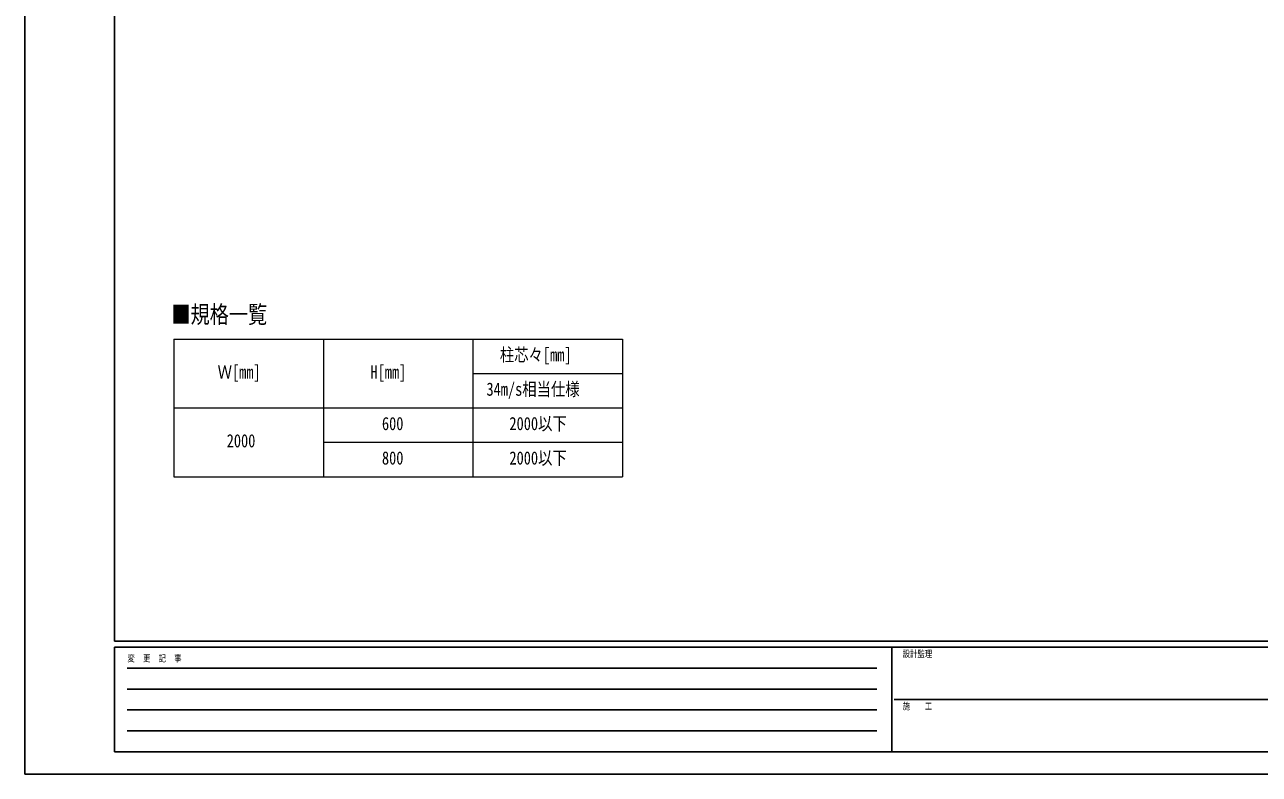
# Model space of a CAD drawing. Units: millimetres, scale not verified. Extents: x -4205 to 4205, y -2970 to 2970.
# Drawn here: x -4205 to -76, y -2970 to -464 of the extents above; entities that cross this region are included whole.
import ezdxf
from ezdxf.enums import TextEntityAlignment as Align

# ---------------------------------------------------------------- set-up
doc = ezdxf.new("R2010")
doc.units = ezdxf.units.MM
doc.header["$LTSCALE"] = 16
doc.layers.add('0-1_TABLE1', color=7, linetype='Continuous', lineweight=18)
doc.layers.add('0-2_USER1', color=3, linetype='Continuous')
doc.layers.add('0-6_YKK_ZWAK', color=7, linetype='Continuous')
doc.styles.add('ＭＳ ゴシック', font='')
doc.styles.get('ＭＳ ゴシック').set_extended_font_data('MS Gothic')

msp = doc.modelspace()

# ---------------------------------------------------------------- linework, layer by layer
at = {"layer": '0-1_TABLE1'}
for p, q in [((-3705.71, -1515.3), (-2205.71, -1515.3)), ((-3705.71, -1515.3), (-3705.71, -1975.3)), ((-3205.71, -1515.3), (-3205.71, -1975.3)), ((-2705.71, -1515.3), (-2705.71, -1975.3)), ((-2205.71, -1515.3), (-2205.71, -1975.3)), ((-2705.71, -1630.3), (-2205.71, -1630.3)), ((-3705.71, -1745.3), (-2205.71, -1745.3)), ((-3205.71, -1860.3), (-2205.71, -1860.3)), ((-3705.71, -1975.3), (-2205.71, -1975.3))]:
    msp.add_line(p, q, dxfattribs=at)
at = {"layer": '0-6_YKK_ZWAK'}
for p, q in [((-3904.98, -2525), (-3904.98, 2775)), ((3895.02, -2525), (-3904.98, -2525)), ((-1304.98, -2545), (-3904.98, -2545)), ((-3904.98, -2895), (-3904.98, -2545)), ((-1304.98, -2545), (-1304.98, -2895)), ((-4.98, -2545), (-1304.98, -2545)), ((-3862.48, -2615), (-1354.98, -2615)), ((-3862.48, -2685), (-1354.98, -2685)), ((-1297.48, -2720), (-4.98, -2720)), ((-3862.48, -2755), (-1354.98, -2755)), ((-3862.48, -2825), (-1354.98, -2825)), ((-3904.98, -2895), (-1304.98, -2895)), ((-1304.98, -2895), (-4.98, -2895))]:
    msp.add_line(p, q, dxfattribs=at)
msp.add_lwpolyline([(-4205, -2970), (4205, -2970), (4205, 2970), (-4205, 2970)], close=True, dxfattribs=at)

# ---------------------------------------------------------------- texts
at = {"layer": '0-1_TABLE1', "style": 'ＭＳ ゴシック', "width": 0.8}
for s, p in [('柱芯々[mm]', (-2615.71, -1602.8)), ('Ｗ[mm]', (-3559.71, -1660.3)), ('H[mm]', (-3048.51, -1660.3)), ('34m/s相当仕様', (-2660.51, -1717.8)), ('2000以下', (-2583.71, -1832.8)), ('600', (-3010.11, -1832.8)), ('2000', (-3529.31, -1890.3)), ('800', (-3010.11, -1947.8)), ('2000以下', (-2583.71, -1947.8))]:
    msp.add_text(s, height=43.99, dxfattribs=at).set_placement(p, align=Align.BOTTOM_LEFT)
at = {"layer": '0-2_USER1', "style": 'ＭＳ ゴシック', "width": 0.8}
msp.add_text('■規格一覧', height=58.65, dxfattribs=at).set_placement((-3714.24, -1479.72), align=Align.BOTTOM_LEFT)
at = {"layer": '0-6_YKK_ZWAK', "style": 'ＭＳ ゴシック', "width": 0.8}
for s, p in [('設計監理', (-1268.31, -2585)), ('変  更  記  事', (-3861.31, -2600)), ('施\u3000\u3000工', (-1268.31, -2760))]:
    msp.add_text(s, height=21.99, dxfattribs=at).set_placement(p, align=Align.BOTTOM_LEFT)

doc.saveas('drawing.dxf')
